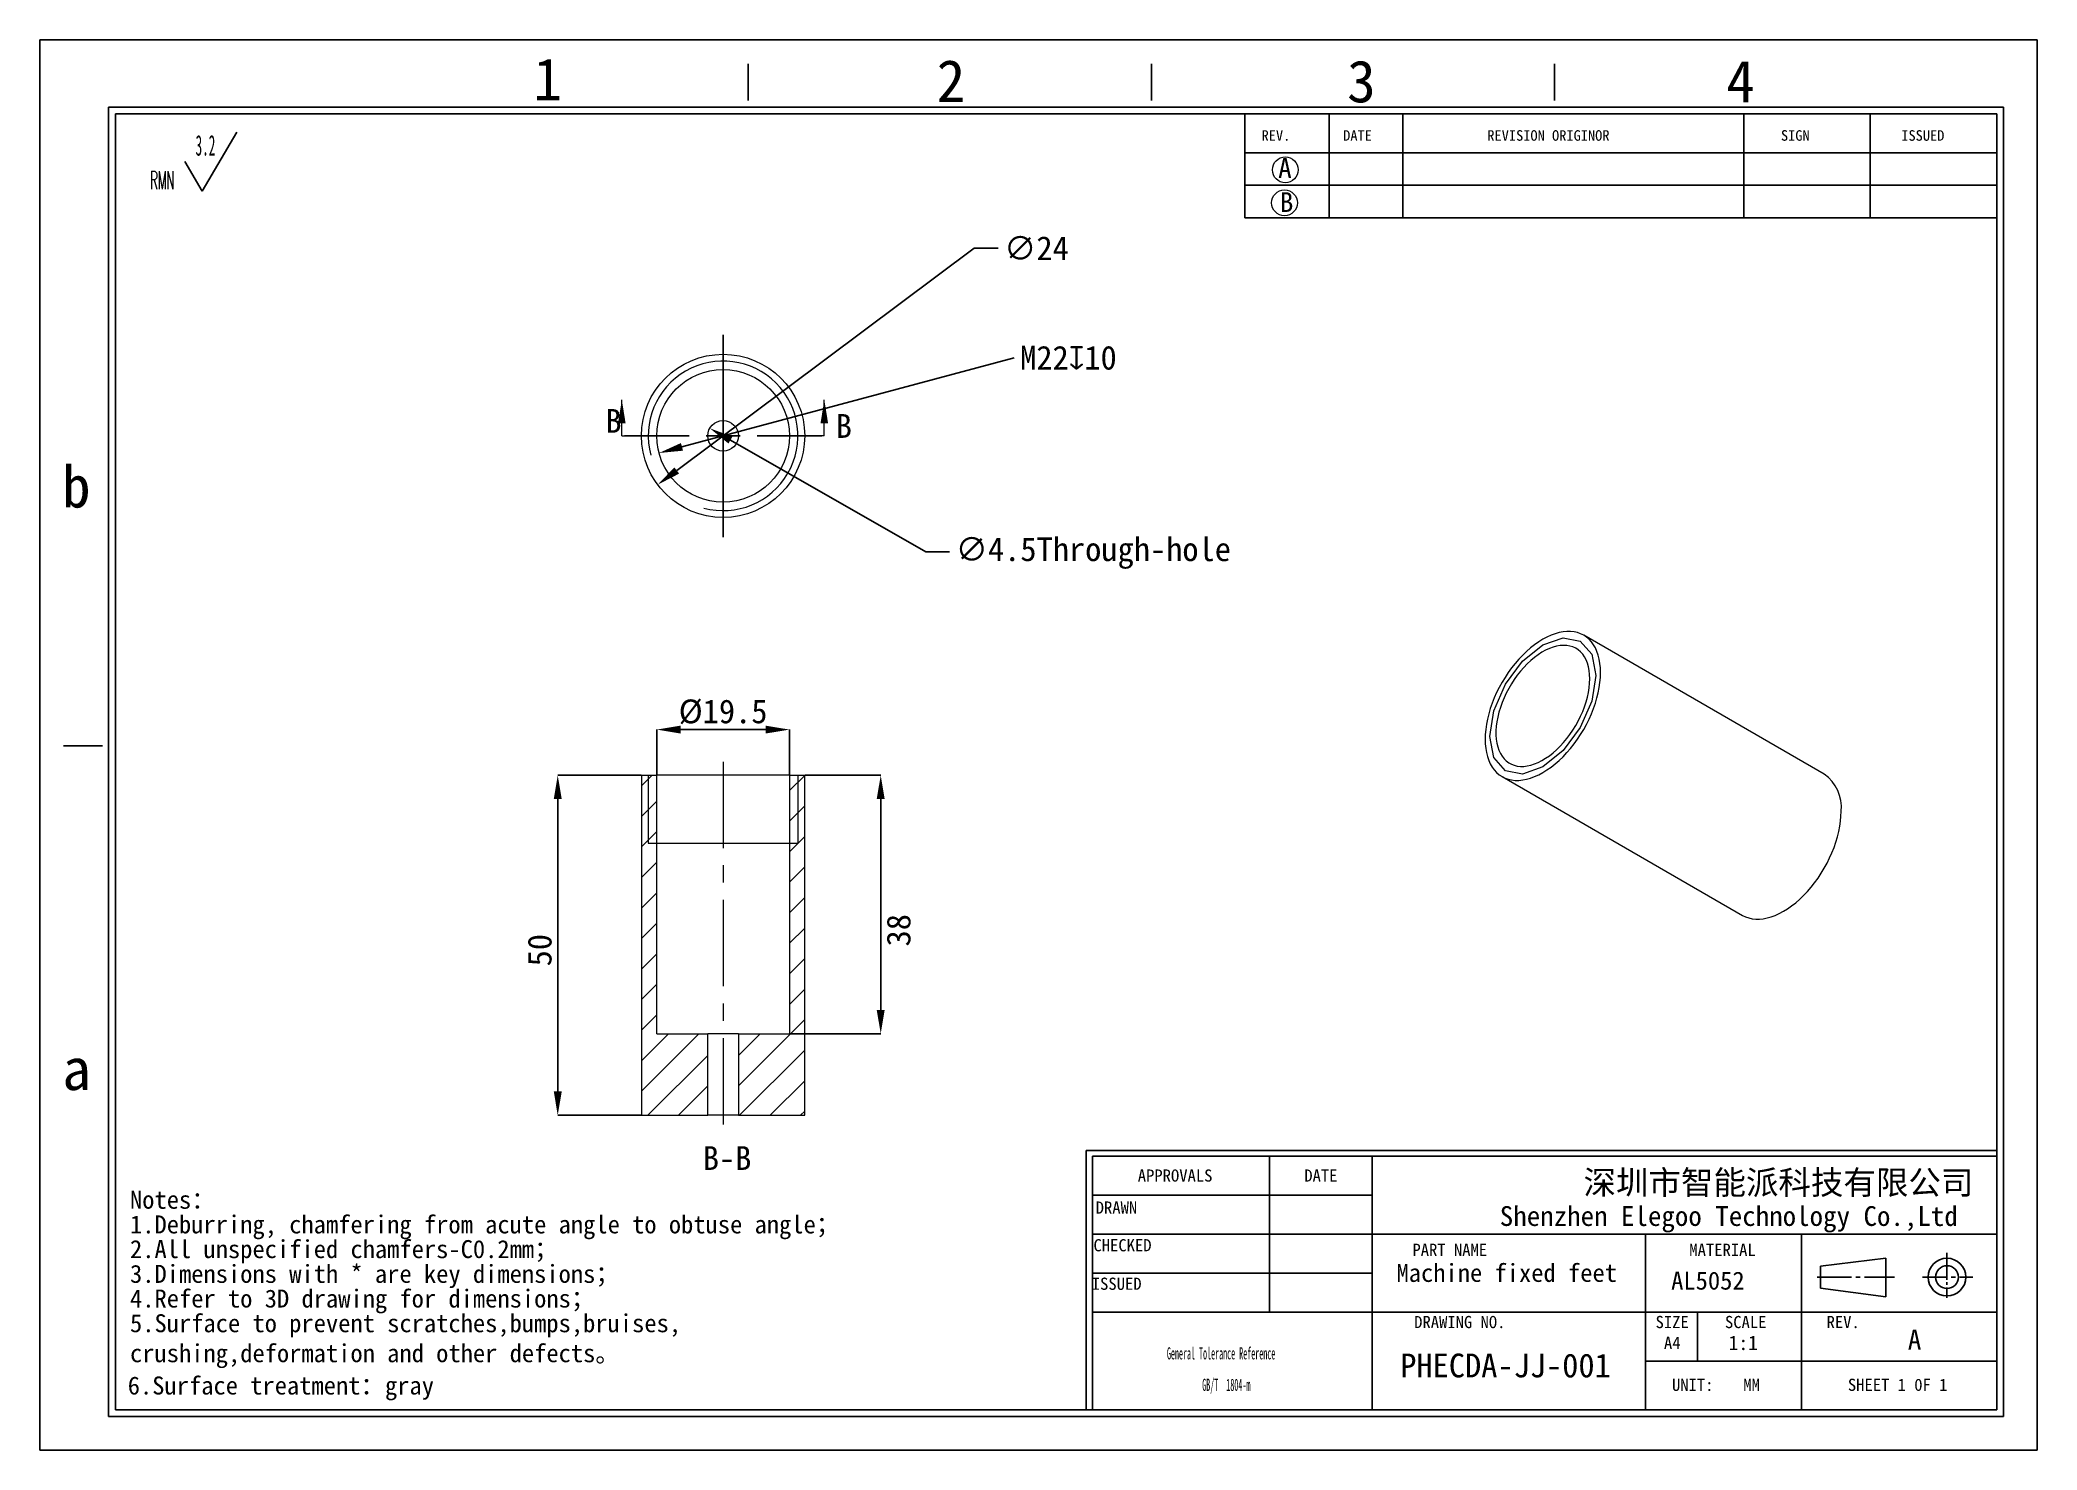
# Model space of a CAD drawing. Header units: millimetres. Extents: x 2 to 295, y 1 to 209.
import ezdxf

# ---------------------------------------------------------------- set-up
doc = ezdxf.new("R2010")
doc.units = ezdxf.units.MM
doc.header["$PDSIZE"] = -1
doc.linetypes.add('CENTERX2', pattern=[20.32, 12.7, -2.54, 2.54, -2.54])
doc.layers.add('SLD-0', color=179, linetype='Continuous')
doc.styles.add('C', font='simfang.ttf')
doc.styles.add('F', font='simfang.ttf')
doc.styles.add('SLDTEXTSTYLE1', font='TXT', dxfattribs={"width": 0.469, "bigfont": 'bigfont'})
doc.styles.add('SLDTEXTSTYLE2', font='TXT', dxfattribs={"width": 0.469})
doc.styles.add('SLDTEXTSTYLE8', font='TXT', dxfattribs={"width": 0.484})
doc.dimstyles.new('SLDDIMSTYLE0', dxfattribs={"dimtxt": 3.5, "dimasz": 3.5, "dimexe": 0, "dimexo": 0.0625, "dimgap": 0.875, "dimtad": 0, "dimtih": 1, "dimtoh": 1, "dimrnd": 1e-09, "dimzin": 12, "dimdsep": 46, "dimtxsty": 'SLDTEXTSTYLE2', "dimsah": 1, "dimcen": 0, "dimadec": 0, "dimazin": 3, "dimtfac": 1, "dimtmove": 0, "dimatfit": 3, "dimfxl": 1, "dimfrac": 2, "dimtolj": 1, "dimtzin": 12, "dimarcsym": 0})
doc.dimstyles.new('SLDDIMSTYLE1', dxfattribs={"dimtxt": 3.5, "dimasz": 3.5, "dimexe": 0, "dimexo": 0.0625, "dimgap": 0.875, "dimtad": 0, "dimtih": 1, "dimtoh": 1, "dimrnd": 1e-09, "dimzin": 12, "dimdsep": 46, "dimtxsty": 'SLDTEXTSTYLE2', "dimsah": 1, "dimcen": 0, "dimadec": 0, "dimazin": 3, "dimtfac": 1, "dimtmove": 0, "dimatfit": 3, "dimfxl": 1, "dimfrac": 2, "dimtolj": 1, "dimtzin": 12, "dimarcsym": 0})
doc.dimstyles.new('SLDDIMSTYLE2', dxfattribs={"dimtxt": 3.5, "dimasz": 3.5, "dimexe": 0, "dimexo": 0.0625, "dimgap": 0.875, "dimtad": 0, "dimtih": 1, "dimtoh": 1, "dimrnd": 1e-09, "dimzin": 12, "dimdsep": 46, "dimtxsty": 'SLDTEXTSTYLE2', "dimsah": 1, "dimcen": 0, "dimadec": 0, "dimazin": 3, "dimtfac": 1, "dimtmove": 0, "dimatfit": 3, "dimfxl": 1, "dimfrac": 2, "dimtolj": 1, "dimtzin": 12, "dimarcsym": 0})
doc.dimstyles.new('SLDDIMSTYLE3', dxfattribs={"dimtxt": 3.5, "dimasz": 3.5, "dimexe": 0, "dimexo": 0.0625, "dimgap": 0.875, "dimtad": 2, "dimrnd": 1e-09, "dimzin": 12, "dimdsep": 46, "dimtxsty": 'SLDTEXTSTYLE2', "dimsah": 1, "dimcen": 0.09, "dimadec": 0, "dimazin": 3, "dimtfac": 1, "dimtmove": 0, "dimatfit": 0, "dimfxl": 1, "dimfrac": 2, "dimtolj": 1, "dimtzin": 12, "dimarcsym": 0})
doc.dimstyles.new('SLDDIMSTYLE4', dxfattribs={"dimtxt": 3.5, "dimasz": 3.5, "dimexe": 0, "dimexo": 0.0625, "dimgap": 0.875, "dimtad": 2, "dimrnd": 1e-09, "dimzin": 12, "dimdsep": 46, "dimtxsty": 'SLDTEXTSTYLE2', "dimsah": 1, "dimcen": 0.09, "dimadec": 0, "dimazin": 3, "dimtfac": 1, "dimtofl": 0, "dimtmove": 0, "dimatfit": 3, "dimfxl": 1, "dimfrac": 2, "dimtolj": 1, "dimtzin": 12, "dimarcsym": 0})

# ---------------------------------------------------------------- blocks, each defined once
blk = doc.blocks.new('SW_NOTE_0')
at = {"layer": 'SLD-0', "color": 0, "attachment_point": 1, "style": 'C'}
for s, insert, char_height in [('Notes：', (0.54, 6.68), 2.646), ('1.Deburring, chamfering from acute angle to obtuse angle；', (0.54, 3.05), 2.6458), ('2.All unspecified chamfers-C0.2mm；', (0.54, -0.58), 2.6458), ('3.{\\fSimSun|b0|i0|c134|p2;Dimensions with * are key dimensions}；', (0.54, -4.22), 2.6458), ('4.Refer to 3D drawing for dimensions；', (0.54, -7.85), 2.6458), ('5.Surface to prevent scratches,bumps,bruises,\\Pcrushing,deformation and other defects。', (0.54, -11.48), 2.6458), ('6.Surface treatment：gray', (0.21, -20.64), 2.6458)]:
    blk.add_mtext(s, dxfattribs=dict(at, insert=insert, char_height=char_height))
blk = doc.blocks.new('SW_NOTE_1')
at = {"layer": 'SLD-0', "color": 0}
for q in [(12.74, 9.16), (5.08, 4.83)]:
    blk.add_line((7.63, 0.49), q, dxfattribs=at)
at = {"layer": 'SLD-0', "color": 0, "attachment_point": 1}
for s, insert, char_height, style in [('3.2', (6.67, 8.73), 3.032, 'SLDTEXTSTYLE2'), ('{\\Ftxt,bigfont|c134;RMN}', (0, 3.41), 2.6458, 'SLDTEXTSTYLE1')]:
    blk.add_mtext(s, dxfattribs=dict(at, insert=insert, char_height=char_height, style=style))
blk = doc.blocks.new('SW_NOTE_3')
at = {"layer": 'SLD-0', "color": 0, "char_height": 1.7927, "attachment_point": 2, "style": 'SLDTEXTSTYLE8'}
for s, insert in [('General Tolerance Reference', (12.75, 2.31)), ('GB/T  1804-m', (13.51, -2.32))]:
    blk.add_mtext(s, dxfattribs=dict(at, insert=insert))
blk = doc.blocks.new('_D')
at = {"layer": 'Defpoints', "color": 0}
for p in [(111.6, 157.63), (92.38, 143.26)]:
    blk.add_point(p, dxfattribs=at)
at = {"layer": 'SLD-0', "color": 0, "lineweight": -2}
for p, q in [((138.9, 178.05), (95.18, 145.35)), ((142.4, 178.05), (138.9, 178.05))]:
    blk.add_line(p, q, dxfattribs=at)
at = {"layer": 'SLD-0', "color": 0}
blk.add_solid([(94.83, 145.82), (95.53, 144.89), (92.38, 143.26)], dxfattribs=at)
at = {"layer": 'SLD-0', "color": 0, "insert": (143.28, 179.8), "char_height": 3.5, "attachment_point": 1, "style": 'F'}
blk.add_mtext('\\A1;∅24', dxfattribs=at)
blk = doc.blocks.new('_D_1')
at = {"layer": 'Defpoints', "color": 0}
for p in [(111.41, 152.97), (92.57, 147.92)]:
    blk.add_point(p, dxfattribs=at)
at = {"layer": 'SLD-0', "color": 0, "lineweight": -2}
blk.add_line((144.77, 161.9), (95.95, 148.83), dxfattribs=at)
at = {"layer": 'SLD-0', "color": 0}
blk.add_solid([(95.8, 149.39), (96.1, 148.27), (92.57, 147.92)], dxfattribs=at)
at = {"layer": 'SLD-0', "color": 0, "insert": (145.65, 163.69), "char_height": 3.5, "attachment_point": 1, "style": 'F'}
blk.add_mtext('\\A1;M22{\\fGDT;x}10', dxfattribs=at)
blk = doc.blocks.new('_D_2')
at = {"layer": 'Defpoints', "color": 0}
for p in [(100.04, 151.56), (103.94, 149.33)]:
    blk.add_point(p, dxfattribs=at)
at = {"layer": 'SLD-0', "color": 0, "lineweight": -2}
for p, q in [((131.79, 133.38), (103.07, 149.82)), ((135.29, 133.38), (131.79, 133.38))]:
    blk.add_line(p, q, dxfattribs=at)
at = {"layer": 'SLD-0', "color": 0}
blk.add_solid([(103.36, 150.33), (102.78, 149.32), (100.04, 151.56)], dxfattribs=at)
at = {"layer": 'SLD-0', "color": 0, "insert": (136.16, 135.53), "char_height": 3.5, "attachment_point": 1, "style": 'F'}
blk.add_mtext('\\A1;∅4.5Through-hole', dxfattribs=at)
blk = doc.blocks.new('SW_CENTERMARKSYMBOL_0')
at = {"layer": 'SLD-0', "color": 0}
for p, q in [((0, 5), (0, 14.5)), ((-5, 0), (-14.5, 0)), ((0, 0), (-2.5, 0)), ((0, 0), (0, 2.5)), ((0, 0), (0, -2.5)), ((0, 0), (2.5, 0)), ((5, 0), (14.5, 0)), ((0, -5), (0, -14.5))]:
    blk.add_line(p, q, dxfattribs=at)
blk = doc.blocks.new('_D_3')
at = {"layer": 'Defpoints', "color": 0}
for p in [(111.74, 107.25), (92.24, 100.53), (111.74, 100.53)]:
    blk.add_point(p, dxfattribs=at)
at = {"layer": 'SLD-0', "color": 0, "lineweight": -2}
for p, q in [((92.24, 100.59), (92.24, 107.25)), ((95.74, 107.25), (108.24, 107.25)), ((111.74, 100.59), (111.74, 107.25))]:
    blk.add_line(p, q, dxfattribs=at)
at = {"layer": 'SLD-0', "color": 0}
for points in [[(95.74, 107.83), (95.74, 106.67), (92.24, 107.25)], [(108.24, 107.83), (108.24, 106.67), (111.74, 107.25)]]:
    blk.add_solid(points, dxfattribs=at)
at = {"layer": 'SLD-0', "color": 0, "insert": (101.99, 111.68), "char_height": 3.5, "attachment_point": 2, "style": 'F'}
blk.add_mtext('\\A1;%%c19.5', dxfattribs=at)
blk = doc.blocks.new('_D_4')
at = {"layer": 'Defpoints', "color": 0}
for p in [(113.99, 100.53), (111.74, 62.53), (125.16, 62.53)]:
    blk.add_point(p, dxfattribs=at)
at = {"layer": 'SLD-0', "color": 0, "lineweight": -2}
for p, q in [((114.05, 100.53), (125.16, 100.53)), ((125.16, 97.03), (125.16, 66.03)), ((111.8, 62.53), (125.16, 62.53))]:
    blk.add_line(p, q, dxfattribs=at)
at = {"layer": 'SLD-0', "color": 0}
for points in [[(124.57, 97.03), (125.74, 97.03), (125.16, 100.53)], [(124.57, 66.03), (125.74, 66.03), (125.16, 62.53)]]:
    blk.add_solid(points, dxfattribs=at)
at = {"layer": 'SLD-0', "color": 0, "insert": (126.03, 77.74), "char_height": 3.5, "attachment_point": 2, "rotation": 90, "style": 'F'}
blk.add_mtext('\\A1;38', dxfattribs=at)
blk = doc.blocks.new('_D_5')
at = {"layer": 'Defpoints', "color": 0}
for p in [(89.99, 100.53), (77.69, 50.53), (89.99, 50.53)]:
    blk.add_point(p, dxfattribs=at)
at = {"layer": 'SLD-0', "color": 0, "lineweight": -2}
for p, q in [((89.93, 100.53), (77.69, 100.53)), ((77.69, 97.03), (77.69, 54.03)), ((89.93, 50.53), (77.69, 50.53))]:
    blk.add_line(p, q, dxfattribs=at)
at = {"layer": 'SLD-0', "color": 0}
for points in [[(77.11, 97.03), (78.28, 97.03), (77.69, 100.53)], [(77.11, 54.03), (78.28, 54.03), (77.69, 50.53)]]:
    blk.add_solid(points, dxfattribs=at)
at = {"layer": 'SLD-0', "color": 0, "insert": (73.28, 74.81), "char_height": 3.5, "attachment_point": 2, "rotation": 90, "style": 'F'}
blk.add_mtext('\\A1;50', dxfattribs=at)

msp = doc.modelspace()

# ---------------------------------------------------------------- hatches: boundary and pattern name
at = {"linetype": 'Continuous', "lineweight": 0}
h = msp.add_hatch(dxfattribs=at)
h.set_pattern_fill('ANSI31', angle=3e-322, style=0)
h.paths.add_polyline_path([(89.99, 100.529), (89.99, 50.529), (99.74, 50.529), (99.74, 62.529), (92.24, 62.529), (92.24, 100.529)], flags=0)
h = msp.add_hatch(dxfattribs=at)
h.set_pattern_fill('ANSI31', angle=3e-322, style=0)
h.paths.add_polyline_path([(104.24, 62.529), (104.24, 50.529), (113.99, 50.529), (113.99, 100.529), (111.74, 100.529), (111.74, 62.529)], flags=0)

# ---------------------------------------------------------------- linework, layer by layer
at = {"color": 7, "linetype": 'Continuous', "lineweight": 0}
for p, q in [((87.11, 150.446), (87.11, 155.766)), ((116.87, 150.446), (116.87, 155.766)), ((87.11, 150.446), (89.77, 150.446)), ((116.87, 150.446), (114.21, 150.446)), ((90.99, 100.529), (90.99, 90.529)), ((112.99, 100.529), (112.99, 90.529)), ((90.99, 90.529), (112.99, 90.529))]:
    msp.add_line(p, q, dxfattribs=at)
at = {"color": 7, "linetype": 'Continuous', "lineweight": 15}
for p, q in [((263.827, 100.717), (228.472, 121.127)), ((89.99, 100.529), (89.99, 50.529)), ((89.99, 100.529), (92.24, 100.529)), ((92.24, 62.529), (92.24, 100.529)), ((111.74, 100.529), (92.24, 100.529)), ((111.74, 100.529), (111.74, 62.529)), ((111.74, 100.529), (113.99, 100.529)), ((113.99, 50.529), (113.99, 100.529)), ((216.473, 100.342), (251.828, 79.932)), ((92.24, 62.529), (99.74, 62.529)), ((99.74, 50.529), (99.74, 62.529)), ((104.24, 62.529), (99.74, 62.529)), ((104.24, 62.529), (111.74, 62.529)), ((104.24, 62.529), (104.24, 50.529)), ((89.99, 50.529), (99.74, 50.529)), ((104.24, 50.529), (99.74, 50.529)), ((104.24, 50.529), (113.99, 50.529))]:
    msp.add_line(p, q, dxfattribs=at)
at = {"color": 7, "linetype": 'Continuous', "lineweight": 15, "flags": 128}
for points in [[(230.958, 115.633), (230.936, 116.32), (230.871, 116.978), (230.764, 117.604), (230.614, 118.195), (230.423, 118.749), (230.191, 119.261), (229.92, 119.73), (229.611, 120.153), (229.265, 120.528), (228.885, 120.853), (228.472, 121.127), (228.029, 121.348), (227.557, 121.514), (227.06, 121.626), (226.539, 121.682), (225.997, 121.683), (225.438, 121.627), (224.863, 121.516), (224.276, 121.35), (223.68, 121.131), (223.078, 120.858), (222.472, 120.533), (221.867, 120.159), (221.265, 119.736), (220.669, 119.268), (220.082, 118.756), (219.507, 118.204), (218.947, 117.613), (218.406, 116.987), (217.885, 116.329), (217.387, 115.643), (216.916, 114.932), (216.472, 114.2), (216.06, 113.449), (215.68, 112.685), (215.334, 111.911), (215.025, 111.131), (214.754, 110.349), (214.522, 109.569), (214.331, 108.795), (214.181, 108.031), (214.073, 107.281), (214.009, 106.548), (213.987, 105.836), (214.009, 105.15), (214.073, 104.492), (214.181, 103.865), (214.331, 103.274), (214.522, 102.721), (214.754, 102.208), (215.025, 101.74), (215.334, 101.316), (215.68, 100.941), (216.06, 100.616), (216.472, 100.342), (216.916, 100.122), (217.387, 99.955), (217.885, 99.843), (218.406, 99.787), (218.947, 99.787), (219.507, 99.842), (220.082, 99.953), (220.669, 100.119), (221.265, 100.339), (221.867, 100.612), (222.472, 100.936), (223.078, 101.311), (223.68, 101.733), (224.276, 102.201), (224.863, 102.713), (225.438, 103.266), (225.997, 103.857), (226.539, 104.482), (227.06, 105.14), (227.557, 105.826), (228.029, 106.537), (228.472, 107.27), (228.885, 108.02), (229.265, 108.784), (229.611, 109.558), (229.92, 110.338), (230.191, 111.12), (230.423, 111.9), (230.614, 112.674), (230.764, 113.438), (230.871, 114.189), (230.936, 114.922), (230.958, 115.633)], [(229.367, 114.715), (229.345, 115.335), (229.28, 115.925), (229.171, 116.484), (229.021, 117.005), (228.829, 117.487), (228.596, 117.927), (228.326, 118.321), (228.018, 118.666), (227.675, 118.962), (227.299, 119.206), (226.892, 119.396), (226.458, 119.532), (225.998, 119.611), (225.517, 119.635), (225.015, 119.603), (224.498, 119.514), (223.968, 119.37), (223.429, 119.171), (222.883, 118.919), (222.335, 118.615), (221.788, 118.262), (221.245, 117.86), (220.71, 117.414), (220.186, 116.926), (219.677, 116.398), (219.185, 115.835), (218.714, 115.239), (218.266, 114.615), (217.846, 113.966), (217.454, 113.297), (217.094, 112.611), (216.769, 111.914), (216.479, 111.21), (216.227, 110.502), (216.015, 109.796), (215.843, 109.096), (215.714, 108.406), (215.627, 107.731), (215.584, 107.074), (215.584, 106.441), (215.627, 105.835), (215.714, 105.261), (215.843, 104.72), (216.015, 104.218), (216.227, 103.757), (216.479, 103.34), (216.769, 102.97), (217.094, 102.649), (217.454, 102.379), (217.846, 102.161), (218.266, 101.999), (218.714, 101.891), (219.185, 101.839), (219.677, 101.843), (220.186, 101.904), (220.71, 102.021), (221.245, 102.192), (221.788, 102.418), (222.335, 102.696), (222.883, 103.025), (223.429, 103.403), (223.968, 103.827), (224.498, 104.294), (225.015, 104.803), (225.517, 105.349), (225.998, 105.929), (226.458, 106.539), (226.892, 107.176), (227.299, 107.836), (227.675, 108.513), (228.018, 109.205), (228.326, 109.907), (228.596, 110.613), (228.829, 111.321), (229.021, 112.025), (229.171, 112.72), (229.28, 113.403), (229.345, 114.07), (229.367, 114.715)], [(251.828, 79.932), (252.271, 79.711), (252.743, 79.545), (253.24, 79.433), (253.761, 79.377), (254.303, 79.377), (254.862, 79.432), (255.437, 79.543), (256.024, 79.709), (256.62, 79.929), (257.222, 80.202), (257.828, 80.526), (258.433, 80.9), (259.035, 81.323), (259.631, 81.791), (260.218, 82.303), (260.793, 82.856), (261.353, 83.446), (261.894, 84.072), (262.415, 84.73), (262.913, 85.416), (263.384, 86.127), (263.828, 86.86), (264.24, 87.61), (264.621, 88.374), (264.966, 89.148), (265.275, 89.928), (265.546, 90.71), (265.778, 91.49), (265.969, 92.264), (266.119, 93.028), (266.227, 93.779), (266.291, 94.511), (266.313, 95.223)]]:
    msp.add_lwpolyline(points, dxfattribs=at)
at = {"color": 7, "linetype": 'Continuous', "lineweight": 0, "flags": 128}
msp.add_lwpolyline([(222.472, 101.753), (219.496, 100.718), (216.972, 101.208), (215.286, 103.149), (214.694, 106.244), (215.286, 110.023), (216.972, 113.911), (219.496, 117.315), (222.472, 119.717), (225.449, 120.751), (227.972, 120.261), (229.658, 118.32), (230.251, 115.225), (229.658, 111.446), (227.972, 107.559), (225.449, 104.155), (222.472, 101.753)], dxfattribs=at)
at = {"color": 7, "linetype": 'Continuous', "lineweight": 15}
for radius in [12, 9.75, 2.25]:
    msp.add_circle((101.99, 150.446), radius, dxfattribs=at)
at = {"color": 7, "linetype": 'Continuous', "lineweight": 0}
msp.add_arc((101.99, 150.446), 11, 255, 195, dxfattribs=at)
at = {"color": 7, "linetype": 'Continuous', "lineweight": 15}
msp.add_arc((260.399, 95.857), 5.948, 353.88232, 54.8055, dxfattribs=at)
at = {"color": 7, "linetype": 'Continuous', "lineweight": 0}
for points in [[(87.11, 155.766), (86.55, 152.266), (87.67, 152.266)], [(116.87, 155.766), (116.31, 152.266), (117.43, 152.266)]]:
    msp.add_solid(points, dxfattribs=at)
at = {"layer": 'SLD-0'}
for p, q in [((1.591, 208.674), (295.107, 208.674)), ((1.591, 1.294), (1.591, 208.674)), ((295.107, 208.674), (295.107, 1.294)), ((12.675, 7.219), (12.675, 197.811)), ((12.675, 197.811), (289.181, 197.811)), ((252.017, 197.811), (252.017, 182.514)), ((270.599, 197.811), (270.599, 182.514)), ((289.181, 197.811), (289.181, 7.219)), ((101.99, 165.326), (101.99, 135.566)), ((289.181, 7.219), (12.675, 7.219)), ((295.107, 1.294), (1.591, 1.294))]:
    msp.add_line(p, q, dxfattribs=at)
at = {"layer": 'SLD-0', "color": 6, "linetype": 'Continuous'}
for p, q in [((105.701, 199.786), (105.701, 205.169)), ((164.952, 199.786), (164.952, 205.169)), ((224.204, 199.786), (224.204, 205.169)), ((11.687, 6.231), (11.687, 198.799)), ((11.687, 198.799), (290.169, 198.799)), ((290.169, 198.799), (290.169, 6.231)), ((10.805, 104.853), (5.068, 104.853)), ((290.169, 6.231), (11.687, 6.231))]:
    msp.add_line(p, q, dxfattribs=at)
at = {"layer": 'SLD-0', "color": 179, "linetype": 'Continuous'}
for p, q in [((178.659, 197.811), (178.659, 182.514)), ((191.05, 197.811), (191.05, 182.514)), ((201.886, 197.811), (201.886, 182.514)), ((178.659, 192.074), (289.181, 192.074)), ((178.659, 187.294), (289.181, 187.294)), ((178.659, 182.514), (289.181, 182.514)), ((289.181, 45.329), (155.33, 45.329)), ((155.33, 45.329), (155.33, 7.219)), ((289.181, 44.506), (156.286, 44.506)), ((156.286, 44.506), (156.286, 7.219)), ((182.281, 44.506), (182.281, 21.56)), ((197.398, 44.506), (197.398, 7.219)), ((197.398, 38.77), (156.286, 38.77)), ((289.181, 33.033), (156.286, 33.033)), ((237.553, 33.033), (237.553, 7.219)), ((260.499, 7.219), (260.499, 33.033)), ((263.255, 28.354), (272.888, 29.538)), ((272.888, 23.846), (272.888, 29.538)), ((281.869, 26.35), (281.869, 30.316)), ((197.398, 27.297), (156.286, 27.297)), ((262.786, 26.733), (267.83, 26.733)), ((263.255, 25.106), (263.255, 28.354)), ((268.461, 26.733), (269.091, 26.733)), ((269.722, 26.733), (274.136, 26.733)), ((281.869, 26.733), (278.268, 26.733)), ((282.5, 26.733), (283.13, 26.733)), ((283.761, 26.733), (285.653, 26.733)), ((263.255, 25.106), (272.888, 23.846)), ((281.869, 25.966), (281.869, 25.583)), ((281.869, 25.2), (281.869, 23.667)), ((289.181, 21.56), (156.286, 21.56)), ((245.202, 21.56), (245.202, 14.39)), ((237.553, 14.39), (289.181, 14.39))]:
    msp.add_line(p, q, dxfattribs=at)
at = {"layer": 'SLD-0', "linetype": 'CENTERX2', "lineweight": 0}
msp.add_line((101.99, 102.529), (101.99, 48.529), dxfattribs=at)
at = {"layer": 'SLD-0', "lineweight": 0}
for centre in [(184.622, 189.564), (184.499, 184.715)]:
    msp.add_circle(centre, 1.894, dxfattribs=at)
at = {"layer": 'SLD-0', "color": 179, "linetype": 'Continuous'}
for radius in [2.771, 1.669]:
    msp.add_circle((281.869, 26.733), radius, dxfattribs=at)

# ---------------------------------------------------------------- block references
at = {"layer": 'SLD-0'}
for name, p in [('SW_NOTE_1', (17.795, 185.957)), ('SW_CENTERMARKSYMBOL_0', (101.99, 150.446))]:
    msp.add_blockref(name, p, dxfattribs=at)
at = {"layer": 'SLD-0', "color": 5}
msp.add_blockref('SW_NOTE_0', (14.285, 32.753), dxfattribs=at)
at = {"layer": 'SLD-0', "color": 179}
msp.add_blockref('SW_NOTE_3', (162.438, 14.111), dxfattribs=at)

# ---------------------------------------------------------------- texts
at = {"color": 7, "linetype": 'Continuous', "char_height": 3.5, "attachment_point": 1, "style": 'F'}
for insert in [(84.692, 154.397), (118.55, 153.654)]:
    msp.add_mtext('B', dxfattribs=dict(at, insert=insert))
at = {"layer": 'SLD-0', "style": 'F'}
for s, insert, char_height, attachment_point in [('1', (74.111, 205.971), 6.172, 1), ('2', (133.388, 205.728), 6.172, 1), ('3', (193.707, 205.666), 6.172, 1), ('4', (249.441, 205.659), 6.172, 1), ('A', (183.578, 191.286), 2.903, 1), ('B', (183.832, 186.271), 2.903, 1), ('b', (4.835, 146.092), 6.172, 1), ('a', (4.88, 60.423), 6.172, 1), ('B-B', (102.586, 45.984), 3.5, 2), ('深圳市智能派科技有限公司', (257.097, 42.399), 3.5, 2), ('Machine fixed feet', (217.165, 28.676), 2.64583, 2), ('AL5052', (246.731, 27.537), 2.6458, 2), ('A', (276.114, 18.995), 2.91, 1), ('PHECDA-JJ-001', (201.51, 15.487), 3.5, 1)]:
    msp.add_mtext(s, dxfattribs=dict(at, insert=insert, char_height=char_height, attachment_point=attachment_point))
at = {"layer": 'SLD-0', "color": 179, "style": 'F'}
for s, insert, char_height, attachment_point in [('REV.', (181.129, 195.4), 1.5536, 1), ('DATE', (193.126, 195.4), 1.5536, 1), ('REVISION ORIGINOR', (214.308, 195.4), 1.55363, 1), ('SIGN', (257.466, 195.4), 1.5536, 1), ('ISSUED', (275.148, 195.4), 1.5536, 1), ('APPROVALS', (168.427, 42.563), 1.7927, 2), ('DATE', (189.85, 42.563), 1.7927, 2), ('DRAWN', (159.804, 37.853), 1.7927, 2), ('Shenzhen Elegoo Technology Co.,Ltd', (249.798, 37.165), 2.91042, 2), ('CHECKED', (160.696, 32.315), 1.7927, 2), ('PART NAME', (208.794, 31.645), 1.7927, 2), ('MATERIAL', (248.88, 31.645), 1.7927, 2), ('ISSUED', (159.837, 26.654), 1.7927, 2), ('DRAWING NO.', (210.268, 21.022), 1.79265, 2), ('SIZE', (241.479, 21.022), 1.7927, 2), ('SCALE', (252.289, 21.022), 1.7927, 2), ('REV.', (266.61, 21.022), 1.7927, 2), ('A4', (241.49, 17.953), 1.7927, 2), ('1:1', (251.93, 18.121), 2.1167, 2), ('UNIT:', (244.499, 11.791), 1.7927, 2), ('MM', (253.161, 11.791), 1.7927, 2), ('SHEET 1 0F 1', (274.62, 11.791), 1.79265, 2)]:
    msp.add_mtext(s, dxfattribs=dict(at, insert=insert, char_height=char_height, attachment_point=attachment_point))

# ---------------------------------------------------------------- dimensions: what is measured, and where the dimension line sits
at = {"layer": 'SLD-0', "color": 5}
dim = msp.add_diameter_dim_2p(p1=(111.599, 157.633), p2=(92.38, 143.259), dimstyle='SLDDIMSTYLE0', override={"dimtxsty": 'F'}, dxfattribs=at)
dim.commit()
dim.dimension.update_dxf_attribs({"geometry": '_D', "text_midpoint": (147.318, 178.05), "dimtype": 163})
for p1, p2, text, dimstyle, override, picture, middle in [((111.408, 152.967), (92.571, 147.924), 'M22{\\fGDT;x}10', 'SLDDIMSTYLE1', {"dimpost": '<>', "dimtxsty": 'F'}, '_D_1', (144.774, 161.9)), ((103.942, 149.327), (100.037, 151.564), '<>Through-hole', 'SLDDIMSTYLE2', {"dimtxsty": 'F'}, '_D_2', (156.787, 133.377))]:
    dim = msp.add_diameter_dim_2p(p1=p1, p2=p2, text=text, dimstyle=dimstyle, override=override, dxfattribs=at)
    dim.commit()
    dim.dimension.update_dxf_attribs({"geometry": picture, "text_midpoint": middle, "dimtype": 163})
dim = msp.add_linear_dim(base=(111.74, 107.249), p1=(92.24, 100.529), p2=(111.74, 100.529), text='%%c<>', dimstyle='SLDDIMSTYLE3', override={"dimtxsty": 'F'}, dxfattribs=at)
dim.commit()
dim.dimension.update_dxf_attribs({"geometry": '_D_3', "text_midpoint": (101.99, 107.249), "dimtype": 160})
for base, p1, p2, picture, middle in [((77.693, 50.529), (89.99, 100.529), (89.99, 50.529), '_D_5', (77.693, 74.813)), ((125.158, 62.529), (113.99, 100.529), (111.74, 62.529), '_D_4', (125.158, 77.738))]:
    dim = msp.add_linear_dim(base=base, p1=p1, p2=p2, angle=90, dimstyle='SLDDIMSTYLE4', override={"dimtxsty": 'F'}, dxfattribs=at)
    dim.commit()
    dim.dimension.update_dxf_attribs({"geometry": picture, "text_midpoint": middle, "dimtype": 160})

doc.saveas('drawing.dxf')
